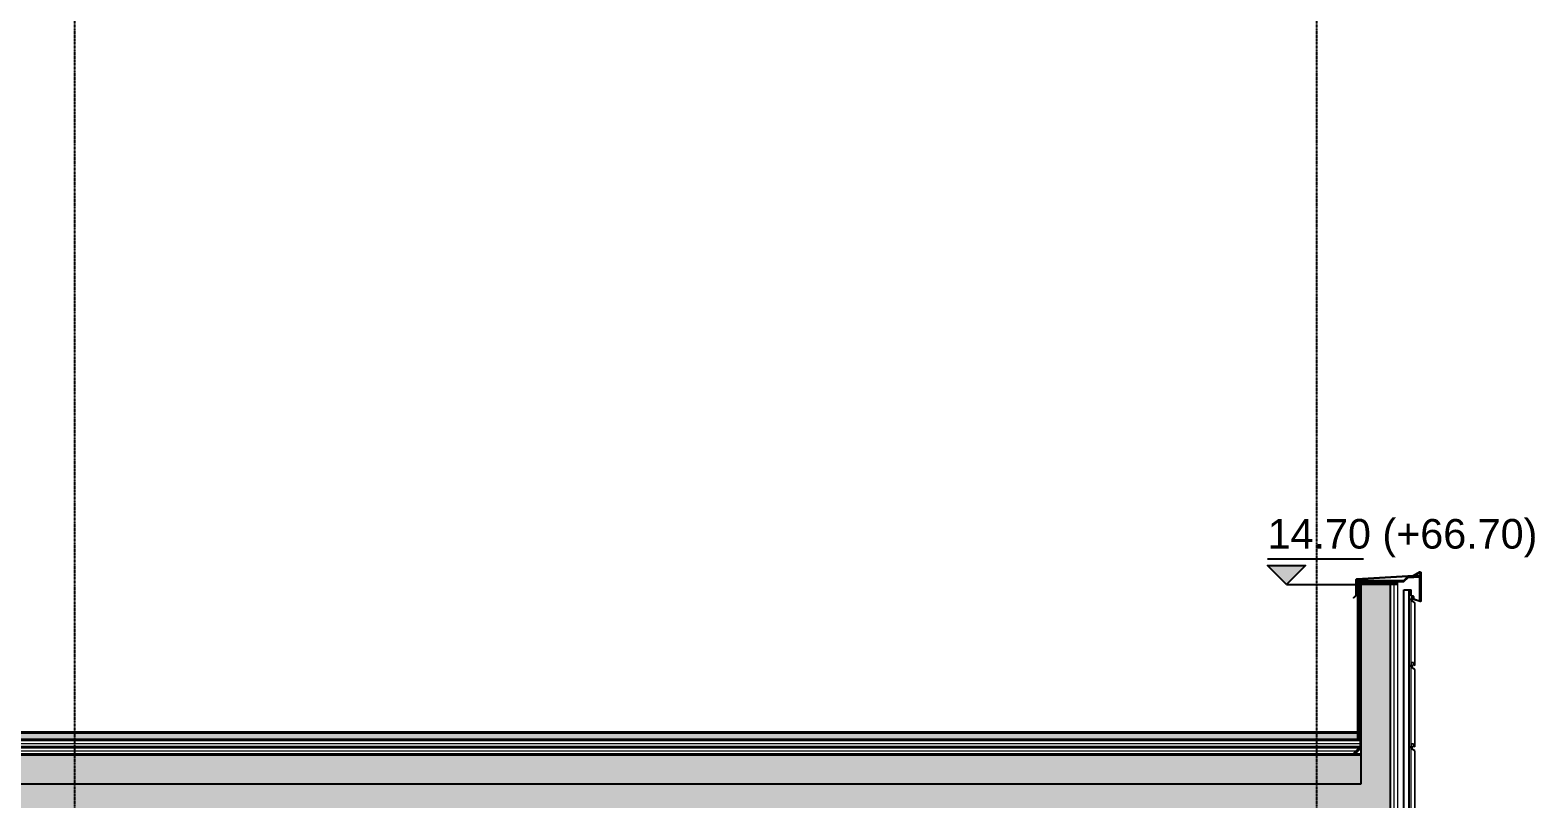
# Model space of a CAD drawing. Header units: centimetres. Extents: x -678439 to 71514, y -426864 to 8594.
# Drawn here: x 67526 to 68543, y 6535 to 7055 of the extents above; entities that cross this region are included whole.
import ezdxf

# ---------------------------------------------------------------- set-up
doc = ezdxf.new("R2010")
doc.units = ezdxf.units.CM
doc.header["$LTSCALE"] = 0.01
doc.header["$MEASUREMENT"] = 0
doc.linetypes.add('$0$CENTER', pattern=[50.8, 31.75, -6.35, 6.35, -6.35])
doc.linetypes.add('HIDDEN2', pattern=[0.1875, 0.125, -0.0625])
doc.layers.get('0').update_dxf_attribs({"lineweight": 0})
for name, color, linetype in [('$0$V-0_Axis', 8, '$0$CENTER'), ('ALUMINYUM', 144, 'Continuous'), ('AR-Water Isolation', 1, 'HIDDEN2'), ('B-H', 9, 'Continuous'), ('GOR2', 152, 'Continuous'), ('METAL', 122, 'Continuous'), ('SIVA', 151, 'Continuous'), ('V-0_Hatch_Concrete', 252, 'Continuous'), ('V-0_Notation_Level_500', 2, 'Continuous'), ('V-2_Column', 160, 'Continuous')]:
    doc.layers.add(name, color=color, linetype=linetype)
for name, color, linetype, lineweight in [('AG-Insulation_Heat_Rockwool', 95, 'BATTING', 13), ('kaplama', 30, 'Continuous', 40), ('LIBERTA200', 213, 'Continuous', 18), ('Y-GORUNUS COK INCE', 9, 'Continuous', 5)]:
    doc.layers.add(name, color=color, linetype=linetype, lineweight=lineweight)
doc.styles.add('VIVA_100', font='arial.ttf', dxfattribs={"height": 20})
doc.linetypes.add('BATTING', pattern='A,0.0001,-0.1,[134,ltypeshp.shx,S=0.1,R=0,X=-0.1,Y=0],-0.2,[134,ltypeshp.shx,S=0.1,R=180,X=0.1,Y=0],-0.1', length=0.4001)

# ---------------------------------------------------------------- blocks, each defined once
blk = doc.blocks.new('*U287')
blk.add_hatch(color=256).paths.add_polyline_path([(12.8, 12.8), (-12.8, 12.8), (0, 0)])
for p, q in [((-12.8, 17.4), (52.2, 17.4)), ((0, 0), (50.4, 0))]:
    blk.add_line(p, q)
blk.add_lwpolyline([(0, 0), (-12.8, 12.8), (12.8, 12.8)], close=True)
at = {"style": 'VIVA_100'}
blk.add_attdef('%%P0.00', (-12.8, 24.3), '', height=20, dxfattribs=at)
blk = doc.blocks.new('kot-a-a')
at = {"layer": 'V-0_Notation_Level_500', "transparency": 33554687}
blk.add_blockref('*U287', (13094.8, 6670), dxfattribs=at).add_auto_attribs({'%%P0.00': '14.70 (+66.70)'})
blk = doc.blocks.new('VIDA1')
for p, q in [((-7, 3), (-7, 4)), ((7, 4), (-7, 4)), ((-7, 0), (-7, 3)), ((7, 3), (-7, 3)), ((-2, 0), (-7, 0)), ((-6, 4), (-6, 4)), ((6, 4), (-6, 4)), ((-3, 8), (-5, 7)), ((-5, 4), (-5, 7)), ((-2, 7), (-3, 8)), ((3, 8), (-3, 8)), ((-2, 7), (-2, 8)), ((-2, 7), (-2, 4)), ((-2, -1), (-2, 3)), ((-2, -2), (-2, 3)), ((-1, -1), (-1, 3)), ((0, -1), (0, 3)), ((0, -1), (0, 3)), ((1, -1), (1, 3)), ((2, 7), (2, 8)), ((2, 7), (3, 8)), ((2, 7), (2, 4)), ((2, -1), (2, 3)), ((2, -2), (2, 3)), ((7, 0), (2, 0)), ((3, 8), (5, 7)), ((5, 4), (5, 7)), ((6, 4), (6, 4)), ((7, 3), (7, 4)), ((7, 0), (7, 3)), ((3, -1), (-3, -3)), ((2, -2), (-3, -3)), ((-3, -3), (-2, -2)), ((3, -3), (-3, -5)), ((2, -4), (-3, -5)), ((-3, -5), (-2, -4)), ((3, -5), (-3, -7)), ((2, -6), (-3, -7)), ((-3, -7), (-2, -6)), ((3, -7), (-3, -9)), ((2, -8), (-3, -9)), ((-3, -9), (-2, -8)), ((3, -9), (-3, -11)), ((2, -10), (-3, -11)), ((-3, -11), (-2, -10)), ((-2, -2), (3, -1)), ((-2, -4), (3, -3)), ((-2, -4), (-2, -3)), ((-2, -6), (3, -5)), ((-2, -6), (-2, -5)), ((-2, -8), (3, -7)), ((-2, -8), (-2, -7)), ((-2, -10), (3, -9)), ((-2, -10), (-2, -9)), ((-2, -15), (-2, -12)), ((0, -16), (-2, -15)), ((-1, -12), (0, -12)), ((0, -16), (-1, -12)), ((2, -15), (0, -12)), ((0, -16), (2, -15)), ((3, -1), (2, -2)), ((2, -3), (2, -2)), ((3, -3), (2, -4)), ((2, -6), (2, -4)), ((3, -5), (2, -6)), ((2, -8), (2, -6)), ((3, -7), (2, -8)), ((2, -10), (2, -8)), ((3, -9), (2, -10)), ((2, -15), (2, -10))]:
    blk.add_line(p, q)

msp = doc.modelspace()

# ---------------------------------------------------------------- hatches: boundary and pattern name
at = {"layer": 'B-H', "ltscale": 0.2}
h = msp.add_hatch(dxfattribs=at)
h.set_pattern_fill('GRAVEL', color=256, scale=0.1, style=0)
h.set_pattern_definition([(228.0127875, (-50150.92237, -5897.82939), (-20.3200000016, -22.85999999858), [0.34172144, -33.83048364]), (184.969741, (-50151.15097, -5898.08339), (30.47999998794, 2.5400001447), [0.58640472, -58.054048894]), (132.5104471, (-50151.73517, -5898.13419), (25.40000001073, -27.93999999025), [0.41348152, -40.934722794]), (267.273689, (-50152.72577, -5898.76919), (2.54000000532, 50.79999999973), [0.53400452, -52.866437426]), (292.83365418, (-50152.75117, -5899.30259), (-12.70000000106, 30.47999999956), [0.5236337, -51.839807745]), (357.273689, (-50152.54797, -5899.78519), (-50.79999999973, 2.54000000532), [0.53400452, -52.866437426]), (37.69424047, (-50152.01457, -5899.81059), (-33.019999998536, -25.4000000019), [0.70619366, -69.913115314]), (72.25532837, (-50151.45577, -5899.37879), (17.78000000478, 55.87999999848), [0.66671952, -66.0052566]), (121.42956562, (-50151.25257, -5898.74379), (-20.32000000288, 33.01999999823), [0.535813, -53.0455457]), (175.2363583, (-50151.53197, -5898.28659), (27.9399999996, -2.5400000044), [0.61171328, -29.97393695]), (222.3974378, (-50152.14157, -5898.23579), (-30.479999999025, -27.940000001064), [0.79107792, -78.31677251]), (138.81407483, (-50150.21117, -5898.79459), (-17.77999999893, 15.24000000124), [0.27000454, -26.730565824]), (171.4692344, (-50150.41437, -5898.61679), (33.02000000089, -5.07999999424), [0.51368198, -50.854638997]), (225, (-50150.9224, -5898.5406), (-4e-16, -2.54), [0.35920934, -3.23289311]), (203.1985905, (-50151.10017, -5898.2358), (12.7000000003, 5.0799999991), [0.19344132, -19.15062237]), (291.8014095, (-50151.27797, -5898.312), (-2.5400000005, 7.6199999998), [0.27356562, -13.40475299]), (30.96375653, (-50151.17637, -5898.566), (7.6200000002, 5.0799999997), [0.44431966, -14.366298153]), (161.5650512, (-50150.7954, -5898.3374), (5.08, -2.54), [0.32128714, -7.710898117]), (16.38954033, (-50152.75117, -5898.31199), (25.4, 7.62), [0.450088, -44.55882667]), (70.34617594, (-50152.31937, -5898.18499), (-10.16000000093, -27.93999999967), [0.37759894, -37.38221568]), (293.1985905, (-50150.79537, -5897.8294), (-5.0799999991, 12.7000000004), [0.3868801, -18.95718359]), (343.61045967, (-50150.64297, -5898.18499), (-25.40000000053, 7.61999999822), [0.450088, -44.55882667]), (339.44395478, (-50152.75117, -5899.8868), (-12.7, 5.08), [0.4340352, -21.267734313]), (294.7751406, (-50152.34477, -5900.03919), (-12.70000001512, 27.93999999313), [0.36367212, -36.00359338]), (66.8014095, (-50150.76997, -5900.3694), (5.0799999992, 12.7000000003), [0.3868801, -18.95718359]), (17.35402464, (-50150.61757, -5900.01379), (-33.01999999934, -10.16000000213), [0.42578274, -42.15237598]), (69.44395478, (-50152.01457, -5900.3694), (-5.0800000001, -12.7), [0.2170176, -21.484751913]), (101.30993247, (-50150.92237, -5900.3694), (-2.54, 10.16), [0.1295146, -12.821994965]), (165.96375653, (-50150.9478, -5900.2424), (7.62, -2.54), [0.5236337, -9.94905459]), (186.00900596, (-50151.45577, -5900.11539), (25.39999999987, 2.54000000133), [0.485267, -48.041364863]), (303.6900675, (-50151.1764, -5898.7946), (-2.5400000004, 5.08), [0.36632388, -8.79177636]), (353.15722659, (-50150.97317, -5899.09939), (43.180000000266, -5.07999999774), [0.63955676, -63.316009065]), (60.9453959, (-50150.33817, -5899.17559), (-10.1600000003, -17.77999999984), [0.26150824, -25.88939232]), (90, (-50150.2112, -5898.947), (-2.54, 2.54), [0.1524, -2.3876]), (120.25643716, (-50151.50657, -5900.03919), (10.15999999876, -17.7800000007), [0.35286696, -34.933940773]), (48.0127875, (-50151.68437, -5899.73439), (20.32000000168, 22.8599999985), [0.68344288, -33.4887622]), (0, (-50151.2272, -5899.2264), (2.54, 2.54), [0.6604, -1.8796]), (325.3048465, (-50150.56677, -5899.22639), (25.40000000962, -17.77999998625), [0.40160956, -39.759316724]), (254.0546041, (-50150.23657, -5899.455), (-2.5399999998, -10.16), [0.36982908, -18.12165004]), (207.64597536, (-50150.33817, -5899.81059), (-48.26000000177, -25.39999999663), [0.6021451, -59.612464423]), (175.42607874, (-50150.87157, -5900.08999), (-33.02, 2.54), [0.63702946, -63.065846456])])
h.paths.add_polyline_path([(68423.4, 6580), (66765.7, 6580), (66765.7, 6575), (68423.4, 6575)])
at = {"layer": 'B-H'}
h = msp.add_hatch(dxfattribs=at)
h.set_pattern_fill('AR-CONC', color=256, scale=2, style=0)
h.set_pattern_definition([(50, (0, 0), (14.3452037, -1.2550427), [1.5, -16.5]), (355, (0, 0), (-2.7750267, 15.0438427), [1.2, -13.2]), (100.451444, (1.195, -0.105), (11.570177, 13.7887998), [1.2748038, -14.0228422]), (46.1842, (0, 4), (21.3448266, -3.3103856), [2.25, -24.75]), (96.635635, (1.779, 3.724), (18.693239, 19.482372), [1.912207, -21.034275]), (351.184164, (0, 4), (18.693239, 19.482372), [1.8, -19.8]), (21, (2, 3), (11.938141, -8.0523778), [1.5, -16.5]), (326, (2, 3), (4.8663066, 14.503001), [1.2, -13.2]), (71.451445, (2.995, 2.329), (16.8044475, 6.450623), [1.2748038, -14.0228422]), (37.5, (0, 0), (0.2431971, 6.65787708), [0, -13.04, 0, -13.4, 0, -13.25]), (7.5, (0, 0), (5.26139075, 7.88823424), [0, -7.64, 0, -12.74, 0, -5.05]), (327.5, (-4.46, 0), (10.67644872, -0.45109743), [0, -5, 0, -15.6, 0, -20.7]), (317.5, (-6.46, 0), (11.6637234, 2.0020996), [0, -6.5, 0, -10.36, 0, -14.7])])
h.paths.add_polyline_path([(66765.7, 6565), (68425.7, 6565), (68425.7, 6545), (66765.7, 6545)])
at = {"layer": 'V-0_Hatch_Concrete', "transparency": 33554534}
h = msp.add_hatch(color=256, dxfattribs=at)
h.dxf.hatch_style = 1
h.paths.add_polyline_path([(68445.7, 6030), (61095.7, 6030), (61095.7, 6005), (60008.5, 6005), (60008.5, 6041.3), (60433.8, 6285), (60523.8, 6285), (60934, 6525), (60951.1, 6535), (61095.7, 6535), (61095.7, 6460), (61175.7, 6460), (61175.7, 6535), (62465.7, 6535), (62465.7, 6460), (62565.7, 6460), (62565.7, 6535), (64145.7, 6535), (64145.7, 6460), (64245.7, 6460), (64245.7, 6550), (65825.7, 6550), (65825.7, 6460), (65925.7, 6460), (65925.7, 6550), (66665.7, 6550), (66665.7, 6460), (66765.7, 6460), (66765.7, 6525), (68345.7, 6525), (68345.7, 6460), (68445.7, 6460), (68445.7, 6680), (68425.7, 6680), (68425.7, 6545), (66765.7, 6545), (66765.7, 6570), (64145.7, 6570), (64145.7, 6555), (62515.7, 6555), (62465.7, 6555), (61001, 6555), (61001, 6570), (60971, 6570), (60971, 6560.3), (60941, 6560.3), (60941, 6543.1), (60911, 6543.1), (60911, 6525.9), (60881, 6525.9), (60881, 6508.8), (60851, 6508.8), (60851, 6491.6), (60821, 6491.6), (60821, 6474.4), (60791, 6474.4), (60791, 6457.2), (60761, 6457.2), (60761, 6440), (60731, 6440), (60731, 6422.8), (60701, 6422.8), (60701, 6405.6), (60671, 6405.6), (60671, 6388.4), (60641, 6388.4), (60641, 6371.3), (60611, 6371.3), (60611, 6354.1), (60581, 6354.1), (60581, 6336.9), (60551, 6336.9), (60551, 6319.7), (60521, 6319.7), (60521, 6302.5), (60401, 6302.5), (60401, 6285.3), (60371, 6285.3), (60371, 6268.1), (60341, 6268.1), (60341, 6250.9), (60311, 6250.9), (60311, 6233.8), (60281, 6233.8), (60281, 6216.6), (60251, 6216.6), (60251, 6199.4), (60221, 6199.4), (60221, 6182.2), (60191, 6182.2), (60191, 6165), (60161, 6165), (60161, 6147.8), (60131, 6147.8), (60131, 6130.6), (60101, 6130.6), (60101, 6113.4), (60071, 6113.4), (60071, 6096.3), (60041, 6096.3), (60041, 6079.1), (60011, 6079.1), (60011, 6061.9), (59981, 6061.9), (59981, 6044.7), (59951, 6044.7), (59951, 6005), (59652.6, 6005), (59652.6, 5985), (60406.2, 5985), (60406.2, 5920), (60486.2, 5920), (60486.2, 5985), (60795.7, 5985), (60795.7, 5920), (60875.7, 5920), (60875.7, 5985), (61095.7, 5985), (61095.7, 5940), (61195.7, 5940), (61195.7, 6015), (62465.7, 6015), (62465.7, 5940), (62565.7, 5940), (62565.7, 6015), (64145.7, 6015), (64145.7, 5940), (64245.7, 5940), (64245.7, 6015), (65825.7, 6015), (65825.7, 5940), (65925.7, 5940), (65925.7, 6015), (66665.7, 6015), (66665.7, 5940), (66765.7, 5940), (66765.7, 6015), (68345.7, 6015), (68345.7, 5940), (68445.7, 5940)])

# ---------------------------------------------------------------- linework, layer by layer
at = {"layer": '$0$V-0_Axis'}
for p, q in [((67555.7, 8337.5), (67555.7, 1410)), ((68395.7, 8337.5), (68395.7, 1410))]:
    msp.add_line(p, q, dxfattribs=at)
at = {"layer": 'AG-Insulation_Heat_Rockwool', "linetype": 'Continuous', "ltscale": 2.5}
msp.add_line((68423.7, 6575), (68423.7, 6682), dxfattribs=at)
at = {"layer": 'AG-Insulation_Heat_Rockwool', "ltscale": 0.25}
for p, q in [((68424.7, 6575), (68424.7, 6682)), ((68424.7, 6681), (68450.7, 6681))]:
    msp.add_line(p, q, dxfattribs=at)
at = {"layer": 'AG-Insulation_Heat_Rockwool', "linetype": 'Continuous', "ltscale": 0.6}
for p, q in [((68445.7, 6680), (68450.7, 6680)), ((68450.7, 6680), (68450.7, 6682)), ((68450.7, 5880), (68450.7, 6680))]:
    msp.add_line(p, q, dxfattribs=at)
at = {"layer": 'AG-Insulation_Heat_Rockwool', "ltscale": 0.6}
msp.add_line((68448.2, 5883.5), (68448.2, 6680), dxfattribs=at)
for points in [[(66765.7, 6572.5), (68425.7, 6572.5)], [(66765.7, 6567.5), (68423.2, 6567.5)]]:
    msp.add_lwpolyline(points, dxfattribs=at)
at = {"layer": 'ALUMINYUM'}
msp.add_lwpolyline([(68420.9, 6670.9), (68420.7, 6671.1), (68422.4, 6672.9, 0.198912), (68422.5, 6672.9), (68422.5, 6683.4, -0.39897), (68422.8, 6683.8), (68461.3, 6686, 0.111104), (68461.3, 6686), (68465.6, 6688.5, -0.567831), (68466.2, 6688.1, 0), (68466.2, 6668.9, -0.414214), (68465.8, 6668.5), (68460.8, 6670.2), (68460.8, 6672), (68461.1, 6672), (68461.1, 6670.4), (68465.8, 6668.8, 0.414214), (68465.9, 6668.9, 0), (68465.9, 6688.1, 0.264111), (68465.9, 6688.2, 0.264111), (68465.8, 6688.2), (68461.5, 6685.7, -0.111104), (68461.3, 6685.7), (68422.9, 6683.5, 0.40273), (68422.8, 6683.4), (68422.8, 6672.9, -0.198912), (68422.6, 6672.7), (68420.9, 6670.9)], format="xyb", dxfattribs=at)
at = {"layer": 'AR-Water Isolation', "ltscale": 4, "const_width": 0.3}
msp.add_lwpolyline([(66765.7, 6565.2), (68420.7, 6565.2), (68425.6, 6570.1), (68425.6, 6680.2), (68445.7, 6680.2)], dxfattribs=at)
at = {"layer": 'AR-Water Isolation', "linetype": 'Continuous', "ltscale": 2.5}
msp.add_lwpolyline([(66765.7, 6565.3), (68420.6, 6565.3), (68425.4, 6570.1), (68425.4, 6680.3), (68445.7, 6680.3)], dxfattribs=at)
at = {"layer": 'GOR2'}
for p, q in [((68454.7, 5884.1, 0), (68454.7, 6676.5, 0)), ((68454.7, 6676.5, 0), (68459.7, 6676.5, 0)), ((68458.2, 5884.1, 0), (68458.2, 6676.5, 0)), ((68459.7, 6672.3, 0), (68459.7, 6676.5, 0))]:
    msp.add_line(p, q, dxfattribs=at)
at = {"layer": 'kaplama', "ltscale": 200, "transparency": 33554687}
msp.add_line((68425.7, 6570), (68420.7, 6565), dxfattribs=at)
for points in [[(66765.7, 6580), (68423.4, 6580)], [(66765.7, 6575), (68425.7, 6575)], [(66765.7, 6570), (68425.7, 6570)], [(66765.7, 6565), (68425.7, 6565)]]:
    msp.add_lwpolyline(points, dxfattribs=at)
at = {"layer": 'LIBERTA200', "color": 9}
msp.add_line((68459.7, 5884.1, 0), (68459.7, 6669.1, 0), dxfattribs=at)
at = {"layer": 'LIBERTA200', "elevation": 0}
for points in [[(68461.3, 6671), (68461.3, 6672.3), (68459.7, 6672.3), (68459.7, 6669.1), (68462.1, 6667.6), (68462.1, 6625.3), (68461.2, 6625.9), (68461.2, 6627.2), (68461.1, 6627.2), (68461.1, 6625.9), (68462.2, 6625.2), (68462.2, 6667.7), (68459.8, 6669.1), (68459.8, 6672.2), (68461.2, 6672.2), (68461.2, 6671)], [(68461.3, 6626), (68461.3, 6627.3), (68459.7, 6627.3), (68459.7, 6624.1), (68462.1, 6622.6), (68462.1, 6570.3), (68461.2, 6570.9), (68461.2, 6572.2), (68461.1, 6572.2), (68461.1, 6570.9), (68462.2, 6570.2), (68462.2, 6622.7), (68459.8, 6624.1), (68459.8, 6627.2), (68461.2, 6627.2), (68461.2, 6626)], [(68461.3, 6571), (68461.3, 6572.3), (68459.7, 6572.3), (68459.7, 6569.1), (68462.1, 6567.6), (68462.1, 6515.3), (68461.2, 6515.9), (68461.2, 6517.2), (68461.1, 6517.2), (68461.1, 6515.9), (68462.2, 6515.2), (68462.2, 6567.7), (68459.8, 6569.1), (68459.8, 6572.2), (68461.2, 6572.2), (68461.2, 6571)]]:
    msp.add_lwpolyline(points, close=True, dxfattribs=at)
at = {"layer": 'METAL'}
msp.add_lwpolyline([(68423.4, 6677.5), (68423.4, 6681.9, -0.414214), (68423.5, 6682), (68454.4, 6682, 0.198912), (68454.9, 6682.2), (68457.6, 6684.8), (68465.2, 6685.3, -0.425714), (68465.3, 6685.2), (68465.3, 6669.2), (68465.9, 6669.2), (68465.9, 6685.2, 0.429623), (68465.1, 6685.9), (68457.3, 6685.4), (68454.5, 6682.6), (68423.5, 6682.6, 0.414214), (68422.8, 6681.9), (68422.8, 6677.5)], format="xyb", close=True, dxfattribs=at)
at = {"layer": 'SIVA'}
msp.add_line((68423.4, 6682), (68423.4, 6575), dxfattribs=at)
at = {"layer": 'V-2_Column', "ltscale": 200, "transparency": 33554687}
for p, q in [((68445.7, 6680), (68425.7, 6680)), ((68425.7, 6680), (68425.7, 6545)), ((68445.7, 6460), (68445.7, 6680)), ((68425.7, 6545), (66765.7, 6545))]:
    msp.add_line(p, q, dxfattribs=at)

# ---------------------------------------------------------------- block references
at = {"layer": 'V-0_Notation_Level_500'}
msp.add_blockref('kot-a-a', (55280.5, 10), dxfattribs=at)
at = {"layer": 'Y-GORUNUS COK INCE', "xscale": -0.1, "yscale": 0.1, "zscale": 0.1, "rotation": 270}
for p in [(68459.8, 6670, 0), (68459.8, 6625, 0), (68459.8, 6570, 0)]:
    msp.add_blockref('VIDA1', p, dxfattribs=at)

doc.saveas('drawing.dxf')
